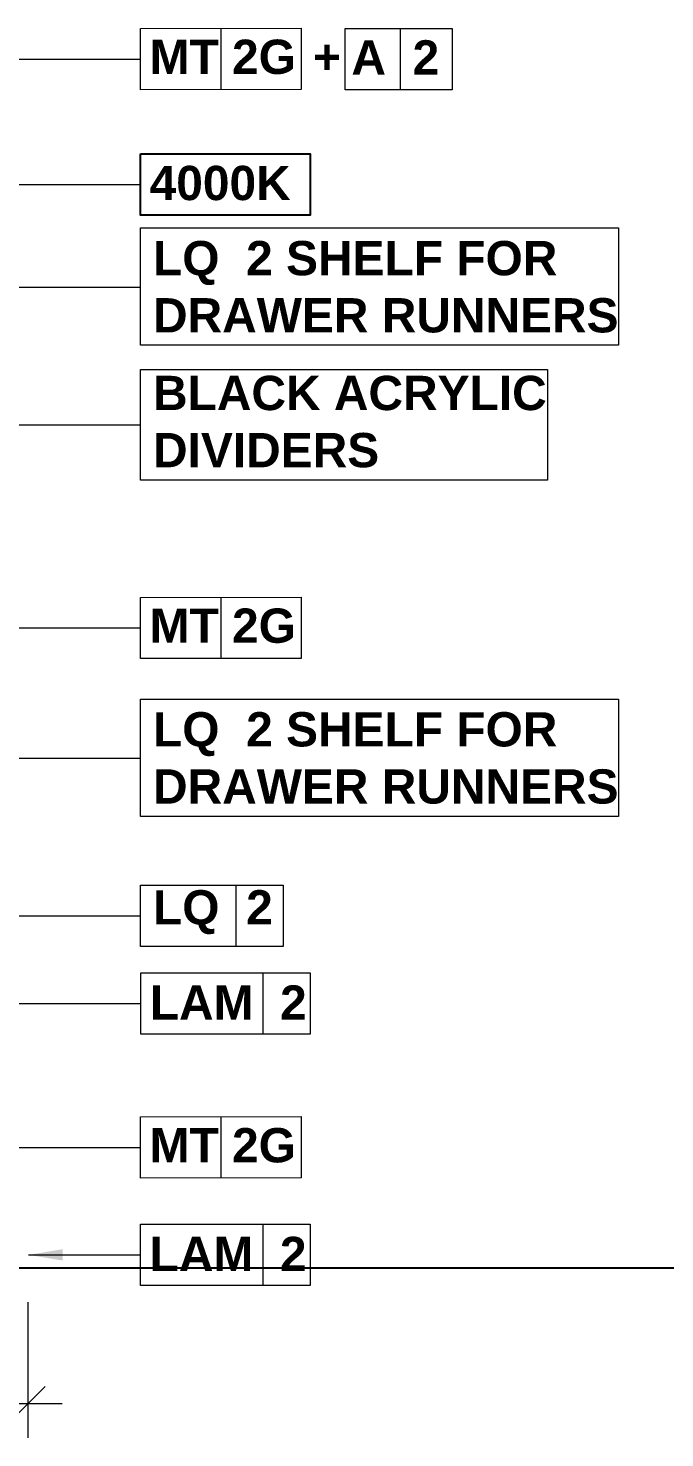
# Model space of a CAD drawing. Header units: millimetres. Extents: x 821127 to 828225, y -459861 to -454717.
# Drawn here: x 825484 to 825763, y -455866 to -455249 of the extents above; entities that cross this region are included whole.
import ezdxf

# ---------------------------------------------------------------- set-up
doc = ezdxf.new("R2010")
doc.units = ezdxf.units.MM
doc.header["$LTSCALE"] = 5
doc.header["$MEASUREMENT"] = 0
doc.header["$PDMODE"] = 35
for name, color, linetype in [('Acrylic - opal', 9, 'Continuous'), ('DIM-15', 1, 'Continuous'), ('PDF3_Text', 7, 'Continuous')]:
    doc.layers.add(name, color=color, linetype=linetype)
doc.layers.add('BY OTHERS', color=5, linetype='Continuous', lineweight=5, true_color=0x0000e6)
doc.styles.add('ISOCP', font='isocp.shx')
doc.styles.add('PDF Arial Bold', font='arialbd.ttf')
doc.styles.get("Standard").update_dxf_attribs({"font": 'arial.ttf'})
doc.dimstyles.new('dim', dxfattribs={"dimtxt": 2, "dimasz": 2, "dimexe": 1, "dimexo": 1, "dimgap": 1, "dimtad": 1, "dimdec": 0, "dimdsep": 46, "dimtxsty": 'Standard', "dimblk": 'OBLIQUE', "dimcen": 0, "dimdle": 1, "dimclrd": 1, "dimclre": 1, "dimclrt": 1, "dimadec": 0, "dimazin": 0, "dimtfac": 1, "dimtdec": 0, "dimtix": 1, "dimtmove": 0, "dimatfit": 3, "dimfxl": 60, "dimlwd": 0, "dimlwe": 0, "dimarcsym": 0})
doc.dimstyles.new('DL - 15', dxfattribs={"dimscale": 15, "dimtxt": 2.2, "dimasz": 1, "dimexe": 1, "dimexo": 1, "dimgap": 0.4, "dimtad": 1, "dimdec": 0, "dimdsep": 46, "dimtxsty": 'ISOCP', "dimblk": 'OBLIQUE', "dimcen": 0.5, "dimdle": 1, "dimclrd": 256, "dimclre": 256, "dimclrt": 2, "dimadec": 0, "dimazin": 2, "dimtfac": 1, "dimtdec": 0, "dimtix": 1, "dimtmove": 1, "dimatfit": 3, "dimldrblk": 'OPEN90', "dimfxl": 5, "dimfxlon": 1, "dimlwd": 9, "dimlwe": 9, "dimarcsym": 0})

# ---------------------------------------------------------------- blocks, each defined once
blk = doc.blocks.new('_OBLIQUE')
at = {"color": 0, "linetype": 'ByBlock', "lineweight": -2}
blk.add_line((-0.5, -0.5), (0.5, 0.5), dxfattribs=at)
blk = doc.blocks.new('*D119')
at = {"layer": 'Defpoints', "color": 0, "transparency": 16777216}
for p in [(824998.79, -455791.9), (825483.79, -455791.9), (825483.79, -455851.38)]:
    blk.add_point(p, dxfattribs=at)
at = {"layer": 'DIM-15', "lineweight": 9, "transparency": 16777216}
for p, q in [((824998.79, -455806.9), (824998.79, -455866.38)), ((825483.79, -455806.9), (825483.79, -455866.38)), ((824983.79, -455851.38), (825498.79, -455851.38))]:
    blk.add_line(p, q, dxfattribs=at)
at = {"layer": 'DIM-15', "lineweight": 9, "transparency": 16777216, "xscale": 15, "yscale": 15, "zscale": 15, "rotation": 180}
blk.add_blockref('_OBLIQUE', (824998.79, -455851.38), dxfattribs=at)
at = {"layer": 'DIM-15', "lineweight": 9, "transparency": 16777216, "xscale": 15, "yscale": 15, "zscale": 15}
blk.add_blockref('_OBLIQUE', (825483.79, -455851.38), dxfattribs=at)
at = {"layer": 'DIM-15', "color": 2, "transparency": 16777216, "insert": (825241.29, -455828.88), "char_height": 33, "attachment_point": 5, "style": 'ISOCP'}
blk.add_mtext('485', dxfattribs=at)
blk = doc.blocks.new('_Open90')
at = {"color": 0, "linetype": 'ByBlock', "lineweight": -2}
for p, q in [((-0.5, 0.5), (0, 0)), ((0, 0), (-1, 0)), ((0, 0), (-0.5, -0.5))]:
    blk.add_line(p, q, dxfattribs=at)

msp = doc.modelspace()

# ---------------------------------------------------------------- linework, layer by layer
at = {"layer": 'Acrylic - opal'}
msp.add_line((821126.53, -455791.9), (828224.9, -455791.9), dxfattribs=at)
at = {"layer": 'BY OTHERS', "color": 0}
for p, q in [((825568.28, -455248.82), (825568.28, -455275.69)), ((825646.88, -455248.88), (825646.88, -455275.75)), ((825568.28, -455498.07), (825568.28, -455524.94)), ((825574.87, -455624.26), (825574.87, -455651.13)), ((825586.74, -455662.59), (825586.74, -455689.46)), ((825568.28, -455725.72), (825568.28, -455752.59)), ((825586.68, -455772.74), (825586.68, -455799.61))]:
    msp.add_line(p, q, dxfattribs=at)
for points in [[(825533.11, -455248.88), (825603.45, -455248.76), (825603.45, -455275.63), (825533.11, -455275.75)], [(825622.73, -455248.88), (825669.69, -455248.88), (825669.68, -455275.75), (825622.73, -455275.75)], [(825533.11, -455336.24), (825742.53, -455336.24), (825742.54, -455387.7), (825533.11, -455387.7)], [(825533.11, -455398.3), (825711.5, -455398.3), (825711.51, -455446.77), (825533.11, -455446.77)], [(825533.11, -455498.13), (825603.45, -455498.01), (825603.45, -455524.88), (825533.11, -455525)], [(825533.11, -455542.69), (825742.53, -455542.69), (825742.54, -455594.14), (825533.11, -455594.14)], [(825533.11, -455624.31), (825595.6, -455624.31), (825595.61, -455651.18), (825533.11, -455651.18)], [(825533.18, -455662.65), (825607.47, -455662.65), (825607.48, -455689.52), (825533.18, -455689.52)], [(825533.11, -455725.78), (825603.45, -455725.66), (825603.45, -455752.53), (825533.11, -455752.65)], [(825533.11, -455772.8), (825607.41, -455772.8), (825607.42, -455799.67), (825533.11, -455799.67)]]:
    msp.add_lwpolyline(points, close=True, dxfattribs=at)
at = {"layer": 'PDF3_Text'}
msp.add_lwpolyline([(825533.11, -455303.77), (825607.41, -455303.77), (825607.42, -455330.64), (825533.11, -455330.64)], close=True, dxfattribs=at)

# ---------------------------------------------------------------- texts
at = {"layer": 'PDF3_Text', "attachment_point": 7, "style": 'PDF Arial Bold'}
for s, insert, char_height in [('MT 2G', (825537.09, -455269.02), 15.021), ('A  2', (825625.52, -455269.08), 15.021), ('+', (825608.67, -455268.8), 15.02), ('4000K', (825537.09, -455324.31), 15.021), ('LQ  2 SHELF FOR\\PDRAWER RUNNERS', (825538.59, -455382.28), 15.0212), ('BLACK ACRYLIC\\PDIVIDERS', (825538.59, -455441.35), 15.0212), ('MT 2G', (825537.09, -455518.26), 15.021), ('LQ  2 SHELF FOR\\PDRAWER RUNNERS', (825538.59, -455588.72), 15.0212), ('LQ  2', (825538.59, -455645.76), 15.021), ('LAM  2', (825537.16, -455683.18), 15.021), ('MT 2G', (825537.09, -455745.91), 15.021), ('LAM  2', (825537.09, -455793.33), 15.021)]:
    msp.add_mtext(s, dxfattribs=dict(at, insert=insert, char_height=char_height))

# ---------------------------------------------------------------- dimensions: what is measured, and where the dimension line sits
at = {"layer": 'DIM-15'}
dim = msp.add_linear_dim(base=(825483.79, -455851.38), p1=(824998.79, -455791.9), p2=(825483.79, -455791.9), dimstyle='DL - 15', dxfattribs=at)
dim.commit()
dim.dimension.update_dxf_attribs({"geometry": '*D119', "text_midpoint": (825241.29, -455828.88)})

# ---------------------------------------------------------------- leaders
for points in [[(825382.16, -455262.31), (825533.11, -455262.31)], [(825260.14, -455313.75), (825349.11, -455362.2), (825533.11, -455362.2)], [(825086.06, -455422.54), (825533.11, -455422.54)], [(825422.16, -455511.56), (825533.11, -455511.56)], [(825305.03, -455552.11), (825359.11, -455568.64), (825533.11, -455568.64)], [(825332.56, -455682.45), (825418.51, -455637.75), (825533.11, -455637.75)], [(825424.71, -455676.09), (825533.18, -455676.09)], [(825463.44, -455739.21), (825533.11, -455739.21)], [(825483.96, -455786.23), (825533.11, -455786.23)]]:
    msp.add_leader(points, dimstyle='dim', override={"dimscale": 1, "dimasz": 15, "dimtad": 0, "dimclrt": 4, "dimfxlon": 1})
at = {"layer": 'PDF3_Text'}
msp.add_leader([(825348.32, -455283.08), (825392.48, -455317.21), (825533.11, -455317.21)], dimstyle='dim', override={"dimscale": 1, "dimasz": 15, "dimtad": 0, "dimclrt": 4, "dimfxlon": 1}, dxfattribs=at)

doc.saveas('drawing.dxf')
